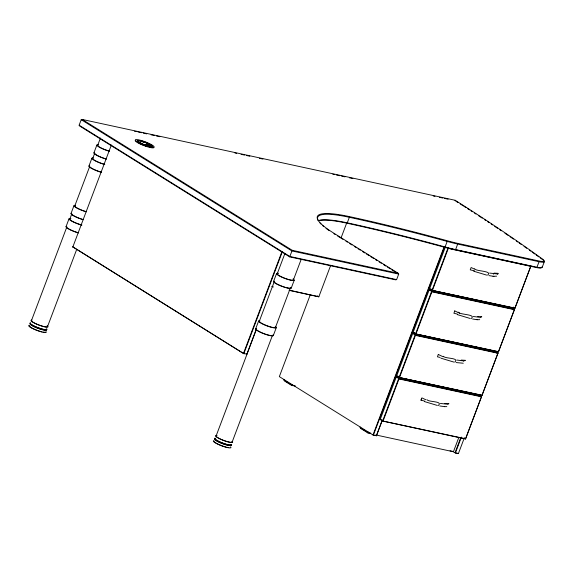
<?xml version="1.0" encoding="UTF-8"?>
<svg xmlns="http://www.w3.org/2000/svg" width="573" height="573" viewBox="0 0 573 573"><rect width="100%" height="100%" fill="white"/><g stroke="black" fill="none" stroke-linecap="round" stroke-linejoin="round"><path stroke-width="0.86" d="M465.527 438.982L481.585 396.48L479.157 394.969L396.265 376.998L380.207 419.508L382.635 421.019L465.527 438.982L481.585 396.48L398.701 378.517L396.265 376.998M455.077 200.7L455.163 200.278L82.175 119.435L81.223 119.671L79.131 125.208L79.683 126.024L289.702 256.883L395.664 279.853L396.616 279.617L398.708 274.087L398.156 273.264L333.651 233.075A86.38 14.848 20.7 0 1 349.229 216.565A586.967 100.92 20.7 0 1 444.376 239.958L447.141 240.717A72.313 12.434 20.7 0 0 457.569 243.339L538.914 260.973A13.738 2.364 20.7 0 0 542.459 259.053A1264.84 217.461 20.7 0 0 462.862 205.163L455.163 200.278M282.396 251.583L243.819 353.67L72.835 246.899L243.819 353.67L246.963 353.999M289.702 256.883L292.194 250.294L398.156 273.264M295.353 385.873L291.843 385.55L292.137 384.605M370.566 433.56L368.009 433.002L368.303 432.056M481.986 395.427L498.044 352.925L495.616 351.407L412.725 333.443L396.666 375.945L399.095 377.464L481.986 395.427L498.044 352.925L415.16 334.954L412.725 333.443M498.446 351.865L514.504 309.363L512.076 307.851L429.184 289.881L413.126 332.39L415.554 333.901L498.446 351.865L514.504 309.363L431.619 291.399L429.184 289.881M445.328 247.156L429.585 288.828L432.013 290.346L514.905 308.31L530.813 266.123M66.01 226.743L68.996 218.836M70.988 213.564L73.974 205.657M88.915 166.12L91.902 158.212M93.893 152.941L96.887 145.033M31.451 320.622L66.812 227.044M69.799 219.137L71.79 213.865M74.777 205.958L89.717 166.421M92.704 158.513L94.703 153.242A8.581 1.475 20.7 0 0 94.867 153.693M97.689 145.334L100.447 138.036M72.785 247.106L111.363 145.019M47.523 326.624L76.574 249.756M145.965 144.36L146.459 143.83L151.465 145.929A7.435 1.282 20.7 0 1 150.37 146.595L145.965 144.36L146.459 143.83M243.539 353.262L281.923 251.683M255.644 328.895L258.631 320.987M273.572 281.45L276.558 273.543M246.805 354.322L256.296 329.217M259.454 320.851L274.317 281.522M277.16 273.987L284.752 253.903M216.107 435.953L256.446 329.203M232.158 442.034L272.497 335.277M275.484 327.369L290.425 287.832M293.412 279.925L301.14 259.476M273.3 335.585L276.286 327.677M291.227 288.133L294.214 280.226M382.084 420.747L376.418 435.731L373.002 434.986L279.338 376.626L310.401 294.486M291.843 385.55L284.387 380.902L284.036 379.555M330.528 265.779L318.839 296.793L289.157 290.361M340.914 238.304L346.894 222.482M318.208 220.662A85.814 14.755 20.7 0 1 347.267 222.833L349.358 217.296A586.387 100.819 20.7 0 1 444.412 240.667L447.176 241.419A72.9 12.534 20.7 0 0 457.684 244.069L539.05 261.703A14.304 2.457 20.7 0 0 542.731 259.705A1265.435 217.568 20.7 0 0 540.117 257.814M368.009 433.002L360.553 428.36L360.202 427.007M444.182 246.612L373.002 434.986L376.418 435.731L382.341 419.966M373.374 435.136L444.555 246.762M347.267 222.833A586.387 100.819 20.7 0 1 442.32 246.197L445.085 246.956L447.176 241.419M383.122 420.897L398.98 378.939L398.701 378.517L382.635 421.019L465.57 438.76M399.574 377.342L415.432 335.37L415.16 334.954L399.095 377.464L482.036 395.22M416.034 333.787L431.892 291.807L431.619 291.399L415.554 333.901L498.496 351.657M432.493 290.225L448.351 248.252L448.079 247.837L432.013 290.346L514.955 308.102M445.085 246.956A72.9 12.534 20.7 0 0 455.592 249.599L457.684 244.069M424.471 401.028L421.019 400.212L421.399 399.009M421.019 400.212L421.9 397.877L425.861 399.782M438.273 354.443L437.45 356.821L440.064 357.43M454.733 310.888L453.909 313.259L457.361 314.076M493.589 274.223L494.005 273.12L498.023 273.321L497.636 274.531M460.699 437.786L455.034 452.77C463.127 454.325 454.941 453.551 453.415 451.76L458.758 437.607M455.413 452.914L461.387 437.099M458.4 453.565L464.409 437.657M479.916 396.631L480.597 394.904M496.361 353.097L497.049 351.371M513.129 308.725L513.766 307.049M514.905 308.31L530.963 265.808M455.592 249.599L536.951 267.233L539.05 261.703M542.237 267.233L544.329 261.696M496.669 274.03L498.08 273.357M479.673 317.779L481.642 316.762M463.22 361.334L465.183 360.317M447.441 404.388L448.752 403.714M496.605 276.157L493.847 276.301M479.708 319.662L477.51 319.705M463.249 363.218L456.144 362.566M446.818 406.615L444.619 406.658M495.953 273.779L489.6 273.085M446.718 404.137L440.372 403.442M478.913 317.206L473.262 316.489M462.454 360.761L456.803 360.045M477.667 316.525L481.743 316.762M461.208 360.08L465.283 360.324M444.777 403.478L448.852 403.714M488.941 275.599L493.081 276.243M472.603 319.003L476.743 319.648M493.002 276.243L493.926 276.308M476.664 319.648L477.588 319.713M444.698 406.665L439.713 405.956M82.97 120.051L81.223 119.671L291.893 250.931L398.708 274.087L391.925 269.854M134.505 131.217L136.252 131.597M138 131.976L141.495 132.735M143.243 133.115L146.738 133.867M151.1 134.813L154.595 135.572M156.343 135.951L159.838 136.711M234.959 152.991L236.706 153.371M241.068 154.316L244.564 155.075M246.311 155.455L249.807 156.207M259.411 158.291L262.907 159.05M332.784 174.192L334.532 174.572M336.279 174.951L339.775 175.71M341.522 176.09L345.018 176.842M349.387 177.795L352.875 178.547M433.238 195.966L434.986 196.346M439.355 197.291L442.843 198.05M444.591 198.43L448.086 199.182M448.351 248.252L529.946 265.936M536.428 267.562L455.077 249.928A72.313 12.434 20.7 0 1 444.655 247.307L441.89 246.548A586.967 100.92 20.7 0 0 346.744 223.155A86.38 14.848 20.7 0 0 318.66 220.634M396.616 279.617L289.802 256.468L79.131 125.208M429.585 288.828L431.333 289.207M431.892 291.807L514.353 309.685M289.229 290.16L318.839 296.793L317.327 295.854M271.688 286.572L273.436 286.951M413.126 332.39L414.873 332.763M415.432 335.37L497.894 353.24M396.666 375.945L398.414 376.325M398.98 378.939L481.427 396.81M294.608 385.708L291.936 385.128L283.836 380.078M380.207 419.508L381.632 419.816M360.553 428.36L362.258 428.733M370.774 433.167L368.102 432.586L360.002 427.537M450.041 450.786L452.606 451.338M376.547 435.1L453.415 451.76M486.613 275.097L473.67 271.201M470.268 318.502L457.333 314.606M453.809 362.057L440.873 358.168M437.378 405.455L424.443 401.558M474.544 270.871L470.247 269.854L471.128 267.519L474.315 269.052M443.373 356.277C445.006 358.906 459.861 357.523 454.754 362.129M426.942 399.675C428.568 402.289 443.438 400.935 438.324 405.519M474.544 268.744C476.027 271.559 493.095 270.692 487.551 275.162M458.207 312.149C459.682 314.949 476.765 314.111 471.214 318.567M146.359 144.095L151.465 145.929M454.79 310.924L457.977 312.457M438.331 354.479L443.065 356.757M146.616 144.955L148.865 145.936M333.887 233.698L335.391 234.636M337.655 236.047L339.918 237.451M341.422 238.389L342.933 239.335M345.949 241.212L347.453 242.15M349.716 243.561L351.972 244.965M354.236 246.376L356.499 247.787M358.003 248.725L360.267 250.136M362.53 251.54L364.786 252.951M366.297 253.889L369.313 255.766M370.817 256.711L373.832 258.588M375.344 259.526L376.848 260.464M379.111 261.875L381.374 263.286M383.631 264.69L385.894 266.101M387.398 267.039L390.414 268.916M458.285 312.321L459.625 313.159M82.175 119.435L292.194 250.294M375.336 435.057L376.418 435.731M455.807 201.166A1265.435 217.568 20.7 0 1 458.006 202.548M460.198 203.938A1265.435 217.568 20.7 0 1 463.099 205.786M463.822 206.244A1265.435 217.568 20.7 0 1 465.985 207.627M467.418 208.551A1265.435 217.568 20.7 0 1 469.566 209.926M470.992 210.843A1265.435 217.568 20.7 0 1 472.417 211.759M474.537 213.135A1265.435 217.568 20.7 0 1 475.948 214.044M478.763 215.871A1265.435 217.568 20.7 0 1 482.251 218.148M484.328 219.509A1265.435 217.568 20.7 0 1 485.711 220.419M487.773 221.772A1265.435 217.568 20.7 0 1 489.141 222.682M491.19 224.036A1265.435 217.568 20.7 0 1 492.551 224.938M494.649 226.335A1265.435 217.568 20.7 0 1 497.608 228.312M499.814 229.787A1265.435 217.568 20.7 0 1 501.282 230.776M504.92 233.232A1265.435 217.568 20.7 0 1 508.523 235.682M509.956 236.656A1265.435 217.568 20.7 0 1 513.515 239.091M516.337 241.04A1265.435 217.568 20.7 0 1 517.741 242.007M519.145 242.973A1265.435 217.568 20.7 0 1 521.229 244.427M523.994 246.354A1265.435 217.568 20.7 0 1 526.737 248.281M529.452 250.2A1265.435 217.568 20.7 0 1 530.806 251.153M532.152 252.113A1265.435 217.568 20.7 0 1 534.831 254.018M536.163 254.971A1265.435 217.568 20.7 0 1 538.806 256.869M45.432 332.054A8.581 1.475 20.7 0 1 43.125 332.075M41.944 331.831A8.581 1.475 20.7 0 1 33.327 328.716M32.905 328.508A8.581 1.475 20.7 0 1 32.109 328.1M31.751 327.892A8.581 1.475 20.7 0 1 31.085 327.505M30.527 327.133A8.581 1.475 20.7 0 1 30.29 326.961M30.083 326.796A8.581 1.475 20.7 0 1 29.631 326.345M29.481 326.094A8.581 1.475 20.7 0 1 29.495 325.808M109.3 151.05A8.581 1.475 20.7 0 1 100.339 147.54A8.581 1.475 20.7 0 1 98.184 145.033M46.155 331.695A9.44 1.626 20.7 0 1 36.844 330.385A9.44 1.626 20.7 0 1 29.202 325.263M46.148 329.117A8.882 1.526 20.7 0 1 38.713 328.565A8.882 1.526 20.7 0 1 30.176 323.451M46.162 329.332A8.581 1.475 20.7 0 1 46.127 330.005M45.998 330.055A8.581 1.475 20.7 0 1 45.639 330.105M45.174 330.112A8.581 1.475 20.7 0 1 35.017 327.025A8.581 1.475 20.7 0 1 30.591 323.516M46.535 329.16A8.581 1.475 20.7 0 1 46.191 329.525M45.374 329.582A8.581 1.475 20.7 0 1 42.939 329.196M42.517 329.088A8.581 1.475 20.7 0 1 32.747 325.256M32.403 325.063A8.581 1.475 20.7 0 1 30.899 324.003M30.627 323.709A8.581 1.475 20.7 0 1 30.448 323.351M47.237 326.03A8.581 1.475 20.7 0 1 39.401 325.163A8.581 1.475 20.7 0 1 31.787 320.357M46.757 328.823A9.154 1.576 20.7 0 1 37.861 327.699A9.154 1.576 20.7 0 1 30.655 322.714M47.179 325.686A9.154 1.576 20.7 0 1 39.394 325.263A9.154 1.576 20.7 0 1 31.887 320.071M78.422 232.76A8.581 1.475 20.7 0 1 71.116 230.081M70.68 229.873A8.581 1.475 20.7 0 1 69.849 229.458M69.462 229.25A8.581 1.475 20.7 0 1 68.76 228.849M68.438 228.656A8.581 1.475 20.7 0 1 67.249 227.789M81.853 224.974A8.581 1.475 20.7 0 1 72.835 221.55A8.581 1.475 20.7 0 1 70.135 218.872M81.767 225.125A9.44 1.626 20.7 0 1 70.959 220.72A9.44 1.626 20.7 0 1 70.902 218.535M78.272 232.896A9.44 1.626 20.7 0 1 68.524 228.949A9.44 1.626 20.7 0 1 66.762 226.392M83.4 219.581A8.581 1.475 20.7 0 1 81.989 219.173M81.495 219.015A8.581 1.475 20.7 0 1 80.499 218.678M79.991 218.499A8.581 1.475 20.7 0 1 77.498 217.525M77.026 217.317A8.581 1.475 20.7 0 1 72.234 214.61M71.869 214.195A8.581 1.475 20.7 0 1 71.783 213.965M329.296 230.704A85.814 14.755 20.7 0 1 327.921 229.744M327.262 229.272A85.814 14.755 20.7 0 1 326.008 228.341M323.745 226.55A85.814 14.755 20.7 0 1 322.742 225.683M320.987 224.043A85.814 14.755 20.7 0 1 319.906 222.876M318.344 220.741A85.814 14.755 20.7 0 1 349.358 217.296M151.272 145.793A8.008 1.375 20.7 0 1 151.852 146.996M150.427 147.046A8.008 1.375 20.7 0 1 149.797 146.953M148.3 146.631A8.008 1.375 20.7 0 1 147.01 146.28M146.566 146.136A8.008 1.375 20.7 0 1 145.17 145.678M144.704 145.513A8.008 1.375 20.7 0 1 142.376 144.604M141.925 144.41A8.008 1.375 20.7 0 1 141.065 144.016M140.657 143.823A8.008 1.375 20.7 0 1 140.256 143.63M139.518 143.243A8.008 1.375 20.7 0 1 138.859 142.87M138.294 142.519A8.008 1.375 20.7 0 1 137.821 142.183M137.456 141.882A8.008 1.375 20.7 0 1 137.205 141.61M137.233 140.987A8.008 1.375 20.7 0 1 138.122 140.879M139.64 141.087A8.008 1.375 20.7 0 1 140.392 141.252M141.638 141.574A8.008 1.375 20.7 0 1 142.527 141.839M143.451 142.133A8.008 1.375 20.7 0 1 144.389 142.462M146.265 143.186A8.008 1.375 20.7 0 1 147.168 143.565M149.911 144.919A8.008 1.375 20.7 0 1 150.527 145.284M542.122 266.66A14.304 2.457 20.7 0 1 536.951 267.233M541.514 267.305A13.738 2.364 20.7 0 1 536.428 267.562M86.394 211.673A8.581 1.475 20.7 0 1 77.434 208.164A8.581 1.475 20.7 0 1 75.278 205.657M101.185 172.265A9.44 1.626 20.7 0 1 91.429 168.326A9.44 1.626 20.7 0 1 89.675 165.762M104.68 164.501A9.44 1.626 20.7 0 1 94.23 160.304A9.44 1.626 20.7 0 1 93.177 157.854M104.766 164.344A8.581 1.475 20.7 0 1 95.748 160.92A8.581 1.475 20.7 0 1 93.048 158.248M106.313 158.957A8.581 1.475 20.7 0 1 101.392 157.303M100.898 157.102A8.581 1.475 20.7 0 1 95.77 154.481M95.319 154.144A8.581 1.475 20.7 0 1 94.989 153.836M106.163 159.086A9.44 1.626 20.7 0 1 96.816 155.362A9.44 1.626 20.7 0 1 94.266 152.647M101.328 172.136A8.581 1.475 20.7 0 1 92.762 168.827M92.375 168.627A8.581 1.475 20.7 0 1 91.666 168.226M91.351 168.032A8.581 1.475 20.7 0 1 90.011 167.015M109.149 151.179A9.44 1.626 20.7 0 1 99.022 147.017A9.44 1.626 20.7 0 1 98.155 144.675M86.244 211.809A9.44 1.626 20.7 0 1 76.116 207.641A9.44 1.626 20.7 0 1 75.249 205.299M83.257 219.717A9.44 1.626 20.7 0 1 73.903 215.992A9.44 1.626 20.7 0 1 71.36 213.271M232.309 441.468A9.154 1.576 20.7 0 1 222.997 440.243A9.154 1.576 20.7 0 1 216.916 435.451M231.571 444.404A9.154 1.576 20.7 0 1 222.274 442.986A9.154 1.576 20.7 0 1 215.176 438.094M230.568 446.818A9.44 1.626 20.7 0 1 221.801 445.873A9.44 1.626 20.7 0 1 213.93 440.623M231.198 444.985A8.882 1.526 20.7 0 1 222.883 443.767A8.882 1.526 20.7 0 1 214.682 438.932M230.919 444.884A8.581 1.475 20.7 0 1 223.133 443.803A8.581 1.475 20.7 0 1 214.911 439.119M275.241 326.345A9.44 1.626 20.7 0 1 267.398 326.044A9.44 1.626 20.7 0 1 259.727 320.665M293.054 279.209A8.581 1.475 20.7 0 1 285.583 278.535A8.581 1.475 20.7 0 1 277.604 273.643M277.755 273.6A8.581 1.475 20.7 0 1 278.127 273.557M293.168 278.901A9.44 1.626 20.7 0 1 290.69 280.211A9.44 1.626 20.7 0 1 279.151 275.842A9.44 1.626 20.7 0 1 278.263 273.257M290.833 287.345A9.44 1.626 20.7 0 1 282.059 286.4A9.44 1.626 20.7 0 1 274.188 281.15M290.375 287.911A8.581 1.475 20.7 0 1 287.868 287.947M287.488 287.868A8.581 1.475 20.7 0 1 285.311 287.324M284.831 287.18A8.581 1.475 20.7 0 1 278.041 284.523M277.626 284.315A8.581 1.475 20.7 0 1 275.097 282.79M274.732 282.468A8.581 1.475 20.7 0 1 274.488 282.188M275.369 326.932A8.581 1.475 20.7 0 1 266.903 325.7A8.581 1.475 20.7 0 1 259.82 321.045M273.056 334.954A9.44 1.626 20.7 0 1 264.69 334.052A9.44 1.626 20.7 0 1 255.787 328.737M256.074 328.63A9.44 1.626 20.7 0 1 256.489 328.58M272.247 335.477A8.581 1.475 20.7 0 1 270.635 335.499M269.554 335.312A8.581 1.475 20.7 0 1 265.922 334.317M265.428 334.152A8.581 1.475 20.7 0 1 257.392 330.406M256.969 330.069A8.581 1.475 20.7 0 1 256.668 329.769M231.936 441.461A8.581 1.475 20.7 0 1 223.32 440.265A8.581 1.475 20.7 0 1 216.873 435.666M228.899 447.585A8.581 1.475 20.7 0 1 226.822 447.255M225.97 447.047A8.581 1.475 20.7 0 1 224.573 446.654M224.086 446.503A8.581 1.475 20.7 0 1 215.319 442.607M215.061 442.435A8.581 1.475 20.7 0 1 214.152 441.532M230.597 444.942A8.581 1.475 20.7 0 1 229.608 444.927M228.964 444.841A8.581 1.475 20.7 0 1 226.965 444.412M226.514 444.29A8.581 1.475 20.7 0 1 215.326 439.162M215.147 438.897A8.581 1.475 20.7 0 1 215.161 438.51M150.47 146.33A7.435 1.282 20.7 0 1 139.468 142.426A7.435 1.282 20.7 0 1 141.646 141.108A7.435 1.282 20.7 0 1 151.566 145.671M150.506 146.874A7.435 1.282 20.7 0 1 149.725 146.795M148.027 146.444A7.435 1.282 20.7 0 1 146.838 146.115M146.416 145.986A7.435 1.282 20.7 0 1 145.127 145.563M144.69 145.406A7.435 1.282 20.7 0 1 142.527 144.561M140.564 143.658A7.435 1.282 20.7 0 1 140.213 143.472M139.561 143.121A7.435 1.282 20.7 0 1 139.268 142.949M138.508 142.462A7.435 1.282 20.7 0 1 137.964 142.032M137.728 141.782A7.435 1.282 20.7 0 1 137.577 141.474M137.67 141.252A7.435 1.282 20.7 0 1 138.372 141.101M141.846 141.746A7.435 1.282 20.7 0 1 142.254 141.86M143.529 142.269A7.435 1.282 20.7 0 1 143.966 142.419M146.566 143.422A7.435 1.282 20.7 0 1 146.982 143.601M149.825 145.026A7.435 1.282 20.7 0 1 150.097 145.191M150.971 145.807A7.435 1.282 20.7 0 1 151.494 146.409M153.879 147.197A10.013 1.719 20.7 0 1 143.787 145.542A10.013 1.719 20.7 0 1 135.5 140.199M147.605 143.372A10.013 1.719 20.7 0 1 148.156 143.615M151.093 145.062A10.013 1.719 20.7 0 1 151.501 145.298M140.328 143.035A8.008 1.375 20.7 0 0 152.21 146.344A8.008 1.375 20.7 0 0 141.696 141.008A8.008 1.375 20.7 0 0 140.328 143.035M139.411 143.028A10.013 1.719 20.7 0 0 154.101 147.025A10.013 1.719 20.7 0 0 140.722 140.335A10.013 1.719 20.7 0 0 139.411 143.028"/></g></svg>
